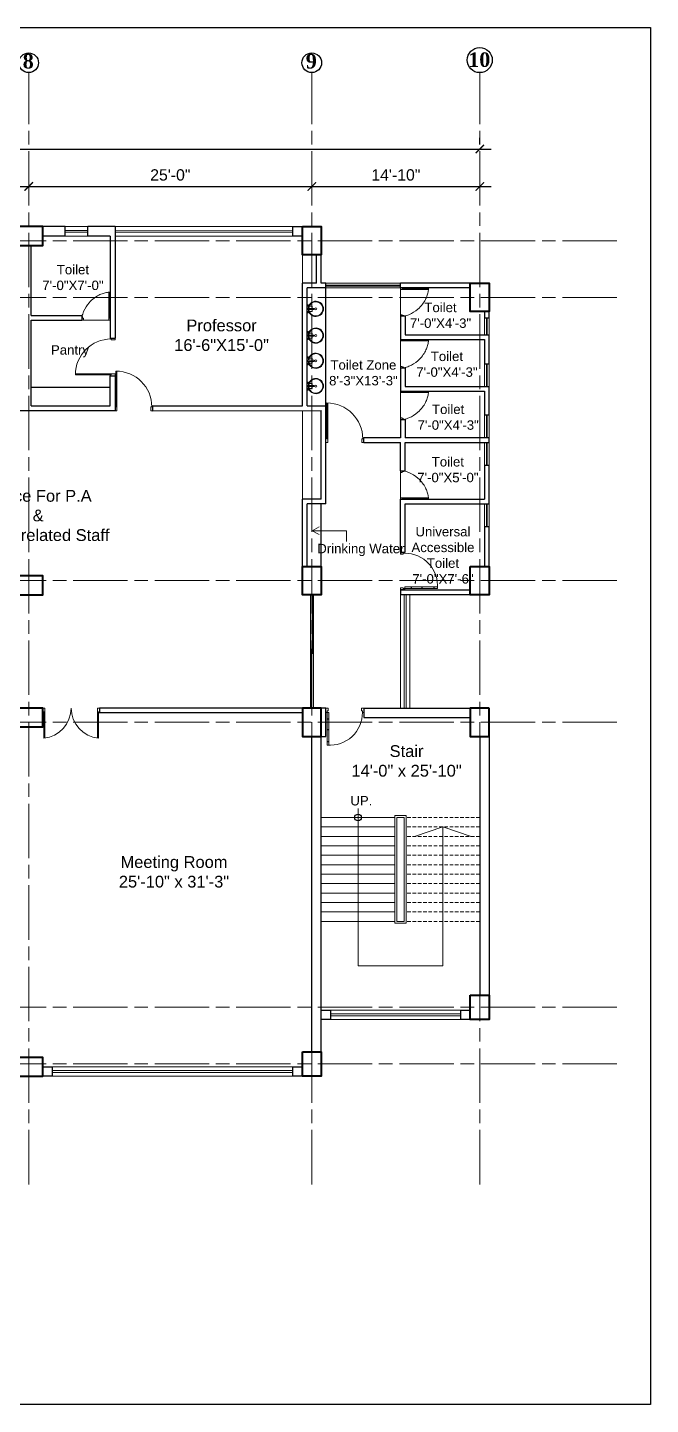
# Model space of a CAD drawing. Header units: inches. Extents: x -12 to 20935469, y -1604 to 24729220.
# Drawn here: x 20841921 to 20842581, y 24716552 to 24718011 of the extents above; entities that cross this region are included whole.
import ezdxf

# ---------------------------------------------------------------- set-up
doc = ezdxf.new("R2010")
doc.units = ezdxf.units.IN
doc.header["$LTSCALE"] = 0.03
doc.header["$MEASUREMENT"] = 0
doc.header["$PDMODE"] = 32
doc.header["$PDSIZE"] = 15
doc.linetypes.add('ACAD_ISO08W100', pattern=[36, 24, -3, 6, -3])
doc.linetypes.add('DASHED2', pattern=[0.375, 0.25, -0.125])
for name, color, linetype, lineweight in [('column', 1, 'Continuous', 40), ('Dim Line', 252, 'Continuous', 13), ('Door', 7, 'Continuous', 18), ('Gas', 21, 'Continuous', 5), ('Glass Line', 252, 'Continuous', 9), ('Grid Line', 252, 'Continuous', 18), ('Hatch', 253, 'Continuous', 15), ('Main Wall', 7, 'Continuous', 30), ('RAIL', 23, 'Continuous', 13), ('STAIR', 46, 'Continuous', 15), ('TOILET FIXTURE', 142, 'Continuous', 5), ('wind.', 150, 'Continuous', 20)]:
    doc.layers.add(name, color=color, linetype=linetype, lineweight=lineweight)
doc.layers.add('FUR', color=251, linetype='Continuous')
doc.layers.add('TEXT', color=7, linetype='Continuous')
doc.styles.add('2', font='swisscl.ttf')
doc.styles.add('RomanS', font='arial.ttf', dxfattribs={"height": 12})
doc.styles.get("Standard").update_dxf_attribs({"font": 'timesbd.ttf'})
doc.dimstyles.new('Aec_Arch_I', dxfattribs={"dimscale": 96, "dimtxt": 12, "dimasz": 0.09375, "dimexe": 0.125, "dimexo": 0.125, "dimgap": 0.0625, "dimtad": 1, "dimdec": 0, "dimzin": 3, "dimdsep": 46, "dimlunit": 4, "dimtxsty": 'RomanS', "dimblk1": 'ARCHTICK', "dimblk2": 'ARCHTICK', "dimsah": 1, "dimcen": 0.09375, "dimdle": 0.125, "dimadec": 0, "dimazin": 0, "dimtfac": 0.75, "dimtdec": 0, "dimtmove": 2, "dimatfit": 3, "dimldrblk": 'ARCHTICK', "dimfxl": 1, "dimfrac": 1, "dimtolj": 1, "dimtzin": 0, "dimarcsym": 0})

# ---------------------------------------------------------------- blocks, each defined once
blk = doc.blocks.new('_ArchTick')
at = {"color": 0, "linetype": 'ByBlock', "lineweight": 35, "const_width": 0.15}
blk.add_lwpolyline([(-0.5, -0.5), (0.5, 0.5)], dxfattribs=at)
blk = doc.blocks.new('*D23')
at = {"layer": 'Defpoints', "color": 0, "transparency": 16777216}
for p in [(20832166.8, 24724578.2), (20832473.8, 24724578.2), (20832473.8, 24724578.2)]:
    blk.add_point(p, dxfattribs=at)
at = {"layer": 'Dim Line', "color": 0, "lineweight": -2, "transparency": 16777216}
for p, q in [((20832154.8, 24724578.2), (20832485.8, 24724578.2)), ((20832166.8, 24724566.2), (20832166.8, 24724566.2)), ((20832473.8, 24724566.2), (20832473.8, 24724566.2))]:
    blk.add_line(p, q, dxfattribs=at)
at = {"layer": 'Dim Line', "color": 0, "lineweight": -2, "transparency": 16777216, "xscale": 9, "yscale": 9, "zscale": 9, "rotation": 180}
blk.add_blockref('_ArchTick', (20832166.8, 24724578.2), dxfattribs=at)
at = {"layer": 'Dim Line', "color": 0, "lineweight": -2, "transparency": 16777216, "xscale": 9, "yscale": 9, "zscale": 9}
blk.add_blockref('_ArchTick', (20832473.8, 24724578.2), dxfattribs=at)
at = {"layer": 'Dim Line', "color": 0, "transparency": 16777216, "insert": (20832320.3, 24724590.3), "char_height": 12, "attachment_point": 5, "style": 'RomanS'}
blk.add_mtext('\\A1;25\'-7"', dxfattribs=at)
blk = doc.blocks.new('*D10')
at = {"layer": 'Defpoints', "color": 0, "transparency": 16777216}
for p in [(20832473.8, 24724578.2), (20832773.8, 24724578.2), (20832773.8, 24724578.2)]:
    blk.add_point(p, dxfattribs=at)
at = {"layer": 'Dim Line', "color": 0, "lineweight": -2, "transparency": 16777216}
blk.add_line((20832461.8, 24724578.2), (20832785.8, 24724578.2), dxfattribs=at)
at = {"layer": 'Dim Line', "color": 0, "lineweight": -2, "transparency": 16777216, "xscale": 9, "yscale": 9, "zscale": 9, "rotation": 180}
blk.add_blockref('_ArchTick', (20832473.8, 24724578.2), dxfattribs=at)
at = {"layer": 'Dim Line', "color": 0, "lineweight": -2, "transparency": 16777216, "xscale": 9, "yscale": 9, "zscale": 9}
blk.add_blockref('_ArchTick', (20832773.8, 24724578.2), dxfattribs=at)
at = {"layer": 'Dim Line', "color": 0, "transparency": 16777216, "insert": (20832623.8, 24724590.3), "char_height": 12, "attachment_point": 5, "style": 'RomanS'}
blk.add_mtext('\\A1;25\'-0"', dxfattribs=at)
blk = doc.blocks.new('*D11')
at = {"layer": 'Defpoints', "color": 0, "transparency": 16777216}
for p in [(20832773.8, 24724578.2), (20832951.8, 24724578.2), (20832951.8, 24724578.2)]:
    blk.add_point(p, dxfattribs=at)
at = {"layer": 'Dim Line', "color": 0, "lineweight": -2, "transparency": 16777216}
for p, q in [((20832761.8, 24724578.2), (20832963.8, 24724578.2)), ((20832951.8, 24724566.2), (20832951.8, 24724566.2))]:
    blk.add_line(p, q, dxfattribs=at)
at = {"layer": 'Dim Line', "color": 0, "lineweight": -2, "transparency": 16777216, "xscale": 9, "yscale": 9, "zscale": 9, "rotation": 180}
blk.add_blockref('_ArchTick', (20832773.8, 24724578.2), dxfattribs=at)
at = {"layer": 'Dim Line', "color": 0, "lineweight": -2, "transparency": 16777216, "xscale": 9, "yscale": 9, "zscale": 9}
blk.add_blockref('_ArchTick', (20832951.8, 24724578.2), dxfattribs=at)
at = {"layer": 'Dim Line', "color": 0, "transparency": 16777216, "insert": (20832862.8, 24724590.3), "char_height": 12, "attachment_point": 5, "style": 'RomanS'}
blk.add_mtext('\\A1;14\'-10"', dxfattribs=at)
blk = doc.blocks.new('*D13')
at = {"layer": 'Defpoints', "color": 0, "transparency": 16777216}
for p in [(20830948.3, 24724610.7), (20832951.8, 24724617.8), (20832951.8, 24724610.7)]:
    blk.add_point(p, dxfattribs=at)
at = {"layer": 'Dim Line', "color": 0, "lineweight": -2, "transparency": 16777216}
for p, q in [((20830948.3, 24724622.7), (20830948.3, 24724629.8)), ((20832951.8, 24724622.7), (20832951.8, 24724629.8)), ((20830936.3, 24724617.8), (20832963.8, 24724617.8))]:
    blk.add_line(p, q, dxfattribs=at)
at = {"layer": 'Dim Line', "color": 0, "lineweight": -2, "transparency": 16777216, "xscale": 9, "yscale": 9, "zscale": 9, "rotation": 180}
blk.add_blockref('_ArchTick', (20830948.3, 24724617.8), dxfattribs=at)
at = {"layer": 'Dim Line', "color": 0, "lineweight": -2, "transparency": 16777216, "xscale": 9, "yscale": 9, "zscale": 9}
blk.add_blockref('_ArchTick', (20832951.8, 24724617.8), dxfattribs=at)
at = {"layer": 'Dim Line', "color": 0, "transparency": 16777216, "insert": (20831950, 24724629.9), "char_height": 12, "attachment_point": 5, "style": 'RomanS'}
blk.add_mtext('\\A1;166\'-11"', dxfattribs=at)
blk = doc.blocks.new('Door_45')
at = {"layer": 'Door'}
for p, q in [((1.5, 5), (1.5, 44)), ((1.5, 40), (2.2, 40)), ((2.2, 40), (2.2, 39.5)), ((2.2, 39.5), (2.7, 39.5)), ((2.7, 39.5), (2.7, 40)), ((2.7, 40), (3.5, 40)), ((3.5, 44), (3.5, 5)), ((1.5, 25.8), (2.2, 25.8)), ((2.2, 25.8), (2.2, 25.3)), ((2.2, 25.3), (2.7, 25.3)), ((2.7, 25.8), (3.5, 25.8)), ((2.7, 25.3), (2.7, 25.8)), ((0, 0), (0, 5)), ((0, 5), (1.5, 5)), ((1.5, 12.6), (2.2, 12.6)), ((3.5, 5), (1.5, 5)), ((1.5, 5), (1.5, 3)), ((1.5, 3), (2.5, 3)), ((2.2, 12.6), (2.2, 13.1)), ((2.2, 13.1), (2.7, 13.1)), ((2.5, 3), (2.5, 0)), ((2.7, 13.1), (2.7, 12.6)), ((2.7, 12.6), (3.5, 12.6)), ((42.5, 3), (42.5, 0)), ((43.5, 3), (42.5, 3)), ((45, 5), (43.5, 5)), ((43.5, 5), (43.5, 3)), ((45, 0), (45, 5)), ((2.5, 0), (0, 0)), ((42.5, 0), (45, 0))]:
    blk.add_line(p, q, dxfattribs=at)
blk.add_arc((4.7, 5.3), 38.8, 359.6233, 94.6685, dxfattribs=at)
blk = doc.blocks.new('sssss-flat-876')
at = {"layer": 'Door', "linetype": 'Continuous', "ltscale": 3}
blk.add_line((3666.5, 84027.2), (3666.5, 84055.7), dxfattribs=at)
at = {"layer": 'Door', "linetype": 'Continuous', "ltscale": 3, "extrusion": (-7.21527e-09, -3.35624e-18, 1), "elevation": 0}
for points in [[(3666.5, 84057.2), (3666.5, 84055.7), (3668.4, 84055.7), (3668.4, 84056.5), (3670.2, 84056.5), (3670.2, 84057.2)], [(3668.4, 84055.7), (3696.2, 84055.7), (3696.2, 84056.5), (3668.4, 84056.5)]]:
    blk.add_lwpolyline(points, close=True, dxfattribs=at)
at = {"layer": 'Door', "linetype": 'Continuous', "ltscale": 3, "flags": 128}
blk.add_lwpolyline([(3670.2, 84027.2, 0.04096), (3675.5, 84028.9, 0.082496), (3684.9, 84034.8, 0.052187), (3689.7, 84040, 0.043988), (3692.9, 84045, 0.036571), (3694.8, 84049.6, 0.034751), (3695.9, 84054.2, 0.011435), (3696.2, 84055.7)], format="xyb", dxfattribs=at)
at = {"layer": 'Door', "linetype": 'Continuous', "ltscale": 3}
blk.add_lwpolyline([(3666.5, 84027.2), (3666.5, 84028.7), (3668.4, 84028.7), (3668.4, 84027.9), (3670.2, 84027.9), (3670.2, 84027.2)], close=True, dxfattribs=at)
blk = doc.blocks.new('$D40')
at = {"layer": 'Door'}
for p, q in [((1, 4), (1, 42)), ((2, 0), (2, 42)), ((1, 5), (0, 5)), ((2, 0), (0, 0)), ((2, 4), (1, 4)), ((39, 4), (38, 4)), ((38, 4), (38, 0)), ((40, 0), (38, 0)), ((40, 5), (39, 5)), ((39, 5), (39, 4))]:
    blk.add_line(p, q, dxfattribs=at)
blk.add_arc((1, 4), 38, 0, 90, dxfattribs=at)
blk = doc.blocks.new('A$C36295410')
at = {"layer": 'Door'}
for p, q in [((1, 4), (1, 32)), ((2, 0), (2, 32)), ((58, 0), (58, 32)), ((59, 4), (59, 32)), ((1, 5), (0, 5)), ((2, 4), (1, 4)), ((58, 4), (59, 4)), ((59, 5), (60, 5)), ((2, 0), (0, 0)), ((58, 0), (60, 0))]:
    blk.add_line(p, q, dxfattribs=at)
for centre, start, end in [((-2.5, -0.3), 0.5906, 83.7783), ((62.5, -0.3), 96.2217, 179.4094)]:
    blk.add_arc(centre, 32.5, start, end, dxfattribs=at)
blk = doc.blocks.new('7-flat-72')
at = {"layer": 'Glass Line', "color": 8, "ltscale": 20}
for p, q in [((-64478.7, 376960.5), (-64480.3, 376960.5)), ((-64480.3, 376959.5), (-64480.3, 376960.5)), ((-64480.3, 376959.5), (-64480.3, 376960.5)), ((-64478.7, 376959.5), (-64480.3, 376959.5)), ((-64480.3, 376959.1), (-64480.3, 376959.4)), ((-64478.7, 376959.4), (-64480.3, 376959.4)), ((-64478.7, 376959.1), (-64480.3, 376959.1)), ((-64480.2, 376959.4), (-64480.2, 376959.5)), ((-64480.1, 376959.5), (-64480.1, 376960.5)), ((-64479.9, 376959.5), (-64479.9, 376960.5)), ((-64479.5, 376959.5), (-64479.5, 376960.5)), ((-64479.1, 376959.5), (-64479.1, 376960.5)), ((-64478.9, 376959.5), (-64478.9, 376960.5)), ((-64478.9, 376959.4), (-64478.9, 376959.5)), ((-64478.8, 376959.5), (-64478.8, 376960.5)), ((-64478.7, 376959.5), (-64478.7, 376960.5)), ((-64478.7, 376959.1), (-64478.7, 376959.4)), ((-64475.1, 376959.4), (-64476.9, 376959.4)), ((-64476.9, 376959.1), (-64476.9, 376959.4)), ((-64475.1, 376959.1), (-64476.9, 376959.1)), ((-64476.6, 376959.4), (-64476.6, 376966.6)), ((-64475.5, 376966.6), (-64476.6, 376966.6)), ((-64475.5, 376959.4), (-64475.5, 376966.6)), ((-64475.1, 376959.1), (-64475.1, 376959.4)), ((-64473.3, 376960.5), (-64471.7, 376960.5)), ((-64473.3, 376959.5), (-64473.3, 376960.5)), ((-64473.3, 376959.5), (-64473.3, 376960.5)), ((-64473.3, 376959.5), (-64471.7, 376959.5)), ((-64473.3, 376959.1), (-64473.3, 376959.4)), ((-64473.3, 376959.4), (-64471.7, 376959.4)), ((-64473.3, 376959.1), (-64471.7, 376959.1)), ((-64473.1, 376959.5), (-64473.1, 376960.5)), ((-64473.1, 376959.4), (-64473.1, 376959.5)), ((-64472.9, 376959.5), (-64472.9, 376960.5)), ((-64472.5, 376959.5), (-64472.5, 376960.5)), ((-64472.1, 376959.5), (-64472.1, 376960.5)), ((-64471.9, 376959.5), (-64471.9, 376960.5)), ((-64471.9, 376959.4), (-64471.9, 376959.5)), ((-64471.8, 376959.5), (-64471.8, 376960.5)), ((-64471.7, 376959.5), (-64471.7, 376960.5)), ((-64471.7, 376959.1), (-64471.7, 376959.4))]:
    blk.add_line(p, q, dxfattribs=at)
blk.add_circle((-64476, 376968.4, 0), 1.08, dxfattribs=at)
for radius, start, end in [(8.1, 273.8334, 266.1883), (7.55, 274.115, 265.9068)]:
    blk.add_arc((-64476, 376968.4, 0), radius, start, end, dxfattribs=at)
blk = doc.blocks.new('SFSFSFS-flat-72')
at = {"layer": 'TOILET FIXTURE', "ltscale": 0.2}
blk.add_lwpolyline([(-3918.5, -3608.1), (-3918.5, -3602.7), (-3923.9, -3602.7), (-3923.9, -3608.1)], close=True, dxfattribs=at)
at = {"layer": 'TOILET FIXTURE', "ltscale": 20}
blk.add_blockref('7-flat-72', (60554.8, -380567.2), dxfattribs=at)
blk = doc.blocks.new('fff')
at = {"layer": 'Grid Line', "color": 252, "linetype": 'ACAD_ISO08W100', "lineweight": 9, "ltscale": 80, "true_color": 0x939598}
for p, q in [((20832473.8, 24723521.1), (20832473.8, 24724698.8)), ((20832773.8, 24723521.1), (20832773.8, 24724698.8)), ((20832951.8, 24723521.1), (20832951.8, 24724698.8)), ((20833096.9, 24724520.6), (20830726.1, 24724520.6)), ((20833096.9, 24724460.6), (20830726.1, 24724460.6)), ((20833096.9, 24724160.7), (20830726.1, 24724160.7)), ((20833096.9, 24724010.7), (20830726.1, 24724010.7)), ((20833096.9, 24723708.7), (20830726.1, 24723708.7)), ((20833096.9, 24723648.8), (20830726.1, 24723648.8))]:
    blk.add_line(p, q, dxfattribs=at)
at = {"layer": 'Dim Line'}
for base, p1, p2, picture, middle in [((20832951.7523, 24724617.8128), (20830948.3088, 24724610.7482), (20832951.7523, 24724610.7482), '*D13', (20831950.0306, 24724629.9397)), ((20832473.8, 24724578.2), (20832166.8, 24724578.2), (20832473.8, 24724578.2), '*D23', (20832320.3, 24724590.3)), ((20832773.8, 24724578.2), (20832473.8, 24724578.2), (20832773.8, 24724578.2), '*D10', (20832623.8, 24724590.3)), ((20832951.8, 24724578.2), (20832773.8, 24724578.2), (20832951.8, 24724578.2), '*D11', (20832862.8, 24724590.3))]:
    dim = blk.add_linear_dim(base=base, p1=p1, p2=p2, dimstyle='Aec_Arch_I', dxfattribs=at)
    dim.commit()
    dim.dimension.update_dxf_attribs({"geometry": picture, "text_midpoint": middle})

msp = doc.modelspace()

# ---------------------------------------------------------------- linework, layer by layer
for p, q in [((20842237.6, 24717609.8), (20842237.6, 24717734.7)), ((20842410.6, 24717739.7), (20842410.6, 24717739.7)), ((20841925.1, 24717629.7), (20842009.1, 24717629.7)), ((20842232.6, 24717439.8), (20842232.6, 24717505.9)), ((20842321.6, 24717415), (20842316.6, 24717415))]:
    msp.add_line(p, q)
msp.add_circle((20842271.6, 24717173.8), 3.61)
at = {"layer": 'column', "lineweight": 40, "ltscale": 20}
for points in [[(20841907.6, 24717799.7), (20841907.6, 24717779.7), (20841937.6, 24717779.7), (20841937.6, 24717799.7)], [(20842212.6, 24717799.7), (20842232.6, 24717799.7), (20842232.6, 24717769.7), (20842212.6, 24717769.7)], [(20842390.6, 24717739.7), (20842410.6, 24717739.7), (20842410.6, 24717709.7), (20842390.6, 24717709.7)], [(20842212.6, 24717439.8), (20842232.6, 24717439.8), (20842232.6, 24717409.8), (20842212.6, 24717409.8)], [(20842390.6, 24717439.8), (20842410.6, 24717439.8), (20842410.6, 24717409.8), (20842390.6, 24717409.8)], [(20841907.6, 24717429.8), (20841907.6, 24717409.8), (20841937.6, 24717409.8), (20841937.6, 24717429.8)], [(20841907.6, 24717289.7), (20841907.6, 24717269.7), (20841937.6, 24717269.7), (20841937.6, 24717289.7)], [(20842232.6, 24717289.7), (20842212.6, 24717289.7), (20842212.6, 24717259.7), (20842232.6, 24717259.7)], [(20842410.6, 24717289.7), (20842390.6, 24717289.7), (20842390.6, 24717259.7), (20842410.6, 24717259.7)], [(20842390.6, 24716985.7), (20842410.6, 24716985.7), (20842410.6, 24716959.7), (20842390.6, 24716959.7)], [(20842212.6, 24716925.7), (20842232.6, 24716925.7), (20842232.6, 24716899.7), (20842212.6, 24716899.7)], [(20841907.6, 24716919.7), (20841907.6, 24716899.7), (20841937.6, 24716899.7), (20841937.6, 24716919.7)]]:
    msp.add_lwpolyline(points, close=True, dxfattribs=at)
at = {"layer": 'Defpoints'}
msp.add_lwpolyline([(20840142.6, 24718010.6), (20842581.5, 24718010.6), (20842581.5, 24716552.1), (20840142.6, 24716552.1)], close=True, dxfattribs=at)
at = {"layer": 'Gas', "color": 0, "lineweight": 5}
for points in [[(20842310.6, 24717175.8), (20842322.6, 24717175.8), (20842322.6, 24717061.8), (20842310.6, 24717061.8)], [(20842312.6, 24717173.8), (20842320.6, 24717173.8), (20842320.6, 24717063.8), (20842312.6, 24717063.8)]]:
    msp.add_lwpolyline(points, close=True, dxfattribs=at)
at = {"layer": 'Hatch'}
msp.add_line((20842212.6, 24717739.7), (20842212.6, 24717769.7), dxfattribs=at)
at = {"layer": 'Hatch', "lineweight": 5}
msp.add_line((20842212.6, 24717510.9), (20842212.6, 24717604.8), dxfattribs=at)
at = {"layer": 'Main Wall', "lineweight": 30}
for p, q in [((20841961.4, 24717799.7), (20841937.6, 24717799.7)), ((20841961.4, 24717789.7), (20841961.4, 24717799.7)), ((20842014.1, 24717799.7), (20841985.4, 24717799.7)), ((20841985.4, 24717789.7), (20841985.4, 24717799.7)), ((20842014.1, 24717799.7), (20842014.1, 24717681.7)), ((20842202.6, 24717799.7), (20842212.6, 24717799.7)), ((20842202.6, 24717789.7), (20842202.6, 24717799.7)), ((20841961.4, 24717789.7), (20841937.6, 24717789.7)), ((20842009.1, 24717789.7), (20841985.4, 24717789.7)), ((20842009.1, 24717789.7), (20842009.1, 24717681.7)), ((20842212.6, 24717789.7), (20842202.6, 24717789.7)), ((20841925.1, 24717705.7), (20841925.1, 24717779.7)), ((20842227.6, 24717739.7), (20842227.6, 24717769.7)), ((20842232.6, 24717739.7), (20842232.6, 24717769.7)), ((20842212.6, 24717609.8), (20842212.6, 24717739.7)), ((20842227.6, 24717739.7), (20842212.6, 24717739.7)), ((20842217.6, 24717609.8), (20842217.6, 24717734.7)), ((20842237.6, 24717734.7), (20842217.6, 24717734.7)), ((20842237.6, 24717739.7), (20842232.6, 24717739.7)), ((20842237.6, 24717734.7), (20842237.6, 24717739.7)), ((20842390.6, 24717739.7), (20842316.6, 24717739.7)), ((20842316.6, 24717734.7), (20842316.6, 24717739.7)), ((20842390.6, 24717734.7), (20842316.6, 24717734.7)), ((20841925.1, 24717705.7), (20841979.1, 24717705.7)), ((20841925.1, 24717700.7), (20841979.1, 24717700.7)), ((20841925.1, 24717609.7), (20841925.1, 24717700.7)), ((20841979.1, 24717705.7), (20841979.1, 24717700.7)), ((20842321.6, 24717704.7), (20842316.6, 24717704.7)), ((20842321.6, 24717704.7), (20842321.6, 24717685.1)), ((20842410.6, 24717703.1), (20842410.6, 24717709.7)), ((20842321.6, 24717685.1), (20842410.6, 24717685.1)), ((20842410.6, 24717654.5), (20842410.6, 24717685.1)), ((20842009.1, 24717681.7), (20842014.1, 24717681.7)), ((20842316.6, 24717680.1), (20842405.6, 24717680.1)), ((20842009.1, 24717609.7), (20842009.1, 24717641.7)), ((20842009.1, 24717641.7), (20842014.1, 24717641.7)), ((20842014.1, 24717641.7), (20842014.1, 24717604.7)), ((20842316.6, 24717650.1), (20842321.6, 24717650.1)), ((20842321.6, 24717650.1), (20842321.6, 24717630.5)), ((20842316.6, 24717625.5), (20842405.6, 24717625.5)), ((20842321.6, 24717630.5), (20842410.6, 24717630.5)), ((20842405.6, 24717625.5), (20842405.6, 24717599.9)), ((20842410.6, 24717599.9), (20842410.6, 24717630.5)), ((20841925.1, 24717609.7), (20842009.1, 24717609.7)), ((20842054.1, 24717609.7), (20842212.6, 24717609.8)), ((20842054.1, 24717604.7), (20842054.1, 24717609.7)), ((20842217.6, 24717609.8), (20842237.6, 24717609.8)), ((20842237.6, 24717575.9), (20842237.6, 24717609.8)), ((20842014.1, 24717604.7), (20841831.1, 24717604.7)), ((20842054.1, 24717604.7), (20842232.6, 24717604.8)), ((20842232.6, 24717510.9), (20842232.6, 24717604.8)), ((20842316.6, 24717595.5), (20842321.6, 24717595.5)), ((20842410.6, 24717599.9), (20842405.6, 24717599.9)), ((20842237.6, 24717505.9), (20842237.6, 24717575.9)), ((20842277.6, 24717570.9), (20842277.6, 24717575.9)), ((20842277.6, 24717570.9), (20842316.6, 24717570.9)), ((20842316.6, 24717540.9), (20842316.6, 24717570.9)), ((20842410.6, 24717575.9), (20842321.6, 24717575.9)), ((20842321.6, 24717570.9), (20842410.6, 24717570.9)), ((20842321.6, 24717540.9), (20842321.6, 24717570.9)), ((20842410.6, 24717570.9), (20842410.6, 24717575.9)), ((20842316.6, 24717540.9), (20842321.6, 24717540.9)), ((20842405.6, 24717546.9), (20842410.6, 24717546.9)), ((20842405.6, 24717546.9), (20842405.6, 24717510.9)), ((20842410.6, 24717505.9), (20842410.6, 24717546.9)), ((20842212.6, 24717439.8), (20842212.6, 24717510.9)), ((20842232.6, 24717510.9), (20842212.6, 24717510.9)), ((20842316.6, 24717455), (20842316.6, 24717510.9)), ((20842316.6, 24717510.9), (20842405.6, 24717510.9)), ((20842217.6, 24717439.8), (20842217.6, 24717505.9)), ((20842237.6, 24717505.9), (20842217.6, 24717505.9)), ((20842321.6, 24717455), (20842321.6, 24717505.9)), ((20842321.6, 24717505.9), (20842410.6, 24717505.9)), ((20842405.6, 24717481.9), (20842405.6, 24717439.8)), ((20842405.6, 24717481.9), (20842410.6, 24717481.9)), ((20842410.6, 24717439.8), (20842410.6, 24717481.9)), ((20842316.6, 24717455), (20842321.6, 24717455)), ((20842316.6, 24717415), (20842390.6, 24717415)), ((20842316.6, 24717415), (20842316.6, 24717410)), ((20842316.6, 24717410), (20842390.6, 24717410)), ((20842212.6, 24717289.7), (20841997.6, 24717289.7)), ((20841997.6, 24717289.7), (20841997.6, 24717284.7)), ((20842212.6, 24717289.7), (20842212.6, 24717284.7)), ((20842222.6, 24717289.7), (20842232.6, 24717289.7)), ((20842237.6, 24717289.7), (20842232.6, 24717289.7)), ((20842237.6, 24717259.7), (20842237.6, 24717289.7)), ((20842277.6, 24717289.7), (20842390.6, 24717289.7)), ((20842277.6, 24717289.7), (20842277.6, 24717279.7)), ((20842212.6, 24717284.7), (20841997.6, 24717284.7)), ((20842277.6, 24717279.7), (20842390.6, 24717279.7)), ((20842222.6, 24716925.7), (20842222.6, 24717259.7)), ((20842232.6, 24716925.7), (20842232.6, 24717259.7)), ((20842232.6, 24717259.7), (20842237.6, 24717259.7)), ((20842400.6, 24717259.7), (20842400.6, 24716985.7)), ((20842410.6, 24717259.7), (20842410.6, 24716985.7)), ((20842242.6, 24716969.8), (20842242.6, 24716959.8))]:
    msp.add_line(p, q, dxfattribs=at)
for points in [[(20842316.6, 24717704.7), (20842316.6, 24717680.1)], [(20842405.6, 24717709.7), (20842405.6, 24717703.1)], [(20842405.6, 24717703.1), (20842410.6, 24717703.1)], [(20842405.6, 24717680.1), (20842405.6, 24717654.5)], [(20842405.6, 24717654.5), (20842410.6, 24717654.5)], [(20842316.6, 24717650.1), (20842316.6, 24717625.5)], [(20842316.6, 24717595.5), (20842316.6, 24717575.9)], [(20842321.6, 24717595.5), (20842321.6, 24717575.9)], [(20842316.6, 24717575.9), (20842277.6, 24717575.9)], [(20842242.6, 24716959.8), (20842232.6, 24716959.8), (20842232.6, 24716969.8), (20842242.6, 24716969.8)], [(20842390.6, 24716959.8), (20842380.6, 24716959.8), (20842380.6, 24716969.8), (20842390.6, 24716969.8)], [(20841937.6, 24716909.8), (20841947.6, 24716909.8), (20841947.6, 24716899.8), (20841937.6, 24716899.8)], [(20842212.6, 24716899.8), (20842202.6, 24716899.8), (20842202.6, 24716909.8), (20842212.6, 24716909.8)]]:
    msp.add_lwpolyline(points, dxfattribs=at)
at = {"layer": 'RAIL', "lineweight": 9}
for p, q in [((20842271.6, 24717183.5), (20842271.6, 24717016.8)), ((20842331.6, 24717153.8), (20842361.6, 24717163.8)), ((20842361.6, 24717016.8), (20842361.6, 24717163.8)), ((20842361.6, 24717163.8), (20842391.6, 24717153.8)), ((20842232.6, 24717153.8), (20842310.6, 24717153.8)), ((20842271.6, 24717016.8), (20842361.6, 24717016.8))]:
    msp.add_line(p, q, dxfattribs=at)
at = {"layer": 'STAIR', "color": 253, "lineweight": 5}
for p, q in [((20842223, 24717477.5), (20842230.3, 24717481.6)), ((20842223, 24717477.5), (20842259.3, 24717477.5)), ((20842223, 24717477.5), (20842230.3, 24717473.5)), ((20842259.3, 24717477.5), (20842259.3, 24717466.3))]:
    msp.add_line(p, q, dxfattribs=at)
at = {"layer": 'STAIR', "color": 32, "lineweight": 5}
for p, q in [((20842310.6, 24717173.8), (20842232.6, 24717173.8)), ((20842310.6, 24717163.8), (20842232.6, 24717163.8)), ((20842292.6, 24717153.8), (20842232.6, 24717153.8)), ((20842310.6, 24717143.8), (20842232.6, 24717143.8)), ((20842310.6, 24717133.8), (20842232.6, 24717133.8)), ((20842310.6, 24717123.8), (20842232.6, 24717123.8)), ((20842310.6, 24717113.8), (20842232.6, 24717113.8)), ((20842310.6, 24717103.8), (20842232.6, 24717103.8)), ((20842310.6, 24717093.8), (20842232.6, 24717093.8)), ((20842310.6, 24717083.8), (20842232.6, 24717083.8)), ((20842310.6, 24717073.8), (20842232.6, 24717073.8)), ((20842310.6, 24717063.8), (20842232.6, 24717063.8))]:
    msp.add_line(p, q, dxfattribs=at)
at = {"layer": 'STAIR', "color": 32, "linetype": 'DASHED2', "lineweight": 5, "ltscale": 500}
for p, q in [((20842400.6, 24717173.8), (20842322.6, 24717173.8)), ((20842400.6, 24717163.8), (20842322.6, 24717163.8)), ((20842400.6, 24717153.8), (20842322.6, 24717153.8)), ((20842400.6, 24717143.8), (20842322.6, 24717143.8)), ((20842400.6, 24717133.8), (20842322.6, 24717133.8)), ((20842400.6, 24717123.8), (20842322.6, 24717123.8)), ((20842400.6, 24717113.8), (20842322.6, 24717113.8)), ((20842400.6, 24717103.8), (20842322.6, 24717103.8)), ((20842400.6, 24717093.8), (20842322.6, 24717093.8)), ((20842400.6, 24717083.8), (20842322.6, 24717083.8)), ((20842400.6, 24717073.8), (20842322.6, 24717073.8)), ((20842400.6, 24717063.8), (20842322.6, 24717063.8))]:
    msp.add_line(p, q, dxfattribs=at)
at = {"layer": 'TEXT'}
for centre, radius in [((20842400.6, 24717976.1), 13.3), ((20841922.6, 24717973.3), 10.4), ((20842222.6, 24717973.3), 10.4)]:
    msp.add_circle(centre, radius, dxfattribs=at)
at = {"layer": 'wind.', "lineweight": 5}
for p, q in [((20841961.4, 24717799.7), (20841985.4, 24717799.7)), ((20842014.1, 24717799.7), (20842202.6, 24717799.7)), ((20841961.4, 24717795.7), (20841985.4, 24717795.7)), ((20841961.4, 24717793.7), (20841985.4, 24717793.7)), ((20841961.4, 24717789.7), (20841985.4, 24717789.7)), ((20842014.1, 24717795.7), (20842202.6, 24717795.8)), ((20842014.1, 24717793.7), (20842202.6, 24717793.8)), ((20842014.1, 24717789.7), (20842202.6, 24717789.7)), ((20842316.6, 24717739.7), (20842237.6, 24717739.7)), ((20842316.6, 24717737.7), (20842237.6, 24717737.7)), ((20842316.6, 24717736.7), (20842237.6, 24717736.7)), ((20842316.6, 24717734.7), (20842237.6, 24717734.7)), ((20842405.6, 24717685.1), (20842405.6, 24717703.1)), ((20842407.6, 24717685.1), (20842407.6, 24717703.1)), ((20842408.6, 24717685.1), (20842408.6, 24717703.1)), ((20842410.6, 24717685.1), (20842410.6, 24717703.1)), ((20842405.6, 24717630.5), (20842405.6, 24717654.5)), ((20842407.6, 24717630.5), (20842407.6, 24717654.5)), ((20842408.6, 24717630.5), (20842408.6, 24717654.5)), ((20842410.6, 24717630.5), (20842410.6, 24717654.5)), ((20842405.6, 24717575.9), (20842405.6, 24717599.9)), ((20842407.6, 24717575.9), (20842407.6, 24717599.9)), ((20842408.6, 24717575.9), (20842408.6, 24717599.9)), ((20842410.6, 24717575.9), (20842410.6, 24717599.9)), ((20842405.6, 24717546.9), (20842405.6, 24717570.9)), ((20842407.6, 24717546.9), (20842407.6, 24717570.9)), ((20842408.6, 24717546.9), (20842408.6, 24717570.9)), ((20842410.6, 24717546.9), (20842410.6, 24717570.9)), ((20842405.6, 24717481.9), (20842405.6, 24717505.9)), ((20842407.6, 24717481.9), (20842407.6, 24717505.9)), ((20842408.6, 24717481.9), (20842408.6, 24717505.9)), ((20842410.6, 24717481.9), (20842410.6, 24717505.9)), ((20842316.6, 24717289.7), (20842316.6, 24717409.8)), ((20842320.6, 24717289.7), (20842320.6, 24717409.8)), ((20842322.6, 24717289.7), (20842322.6, 24717409.8)), ((20842326.6, 24717289.7), (20842326.6, 24717409.8)), ((20842380.6, 24716969.8), (20842242.6, 24716969.8)), ((20842380.6, 24716965.8), (20842242.6, 24716965.8)), ((20842380.6, 24716963.8), (20842242.6, 24716963.8)), ((20842380.6, 24716959.8), (20842242.6, 24716959.8)), ((20841947.6, 24716909.8), (20842202.6, 24716909.8)), ((20841947.6, 24716905.8), (20842202.6, 24716905.8)), ((20841947.6, 24716905.8), (20842202.6, 24716905.8)), ((20841947.6, 24716903.8), (20842202.6, 24716903.8)), ((20841947.6, 24716903.8), (20842202.6, 24716903.8)), ((20841947.6, 24716899.8), (20842202.6, 24716899.8))]:
    msp.add_line(p, q, dxfattribs=at)
at = {"layer": 'wind.'}
for p, q in [((20842221.4, 24717289.7), (20842221.4, 24717409.8)), ((20842224.4, 24717289.7), (20842224.4, 24717409.8))]:
    msp.add_line(p, q, dxfattribs=at)
for points in [[(20842224.1, 24717409.4), (20842224.1, 24717347.6), (20842223.1, 24717347.6), (20842223.1, 24717409.4)], [(20842222.8, 24717290.2), (20842222.8, 24717352), (20842221.8, 24717352), (20842221.8, 24717290.2)]]:
    msp.add_lwpolyline(points, close=True, dxfattribs=at)

# ---------------------------------------------------------------- block references
msp.add_blockref('fff', (9448.9, -6735.9))
at = {"layer": 'Door', "ltscale": 20}
for p in [(20838650.1, 24633677.5), (20838650.1, 24633622.9), (20838650.1, 24633568.3)]:
    msp.add_blockref('sssss-flat-876', p, dxfattribs=at)
at = {"layer": 'Door'}
msp.add_blockref('$D40', (20842237.6, 24717570.9), dxfattribs=at)
at = {"layer": 'Door', "ltscale": 20, "xscale": -1, "rotation": 180}
msp.add_blockref('sssss-flat-876', (20838650.1, 24801568.1), dxfattribs=at)
at = {"layer": 'Door', "color": 250, "ltscale": 20, "xscale": -0.8888888888759539, "yscale": 0.8888888888759539, "zscale": 0.8888888888759539}
for p, rotation in [((20842316.7, 24717415), 270), ((20842237.6, 24717289.6), 180)]:
    msp.add_blockref('Door_45', p, dxfattribs=dict(at, rotation=rotation))
at = {"layer": 'FUR', "xscale": -1, "rotation": 180}
msp.add_blockref('A$C36295410', (20841937.6, 24717289.7), dxfattribs=at)
at = {"layer": 'Main Wall', "xscale": -1, "rotation": 270}
msp.add_blockref('sssss-flat-876', (20757951.9, 24714034.2), dxfattribs=at)
at = {"layer": 'Main Wall', "rotation": 90.00000000000001}
msp.add_blockref('$D40', (20842014.1, 24717641.7), dxfattribs=at)
at = {"layer": 'Main Wall'}
msp.add_blockref('$D40', (20842014.1, 24717604.7), dxfattribs=at)
at = {"layer": 'TOILET FIXTURE', "ltscale": 20, "xscale": -1, "rotation": 270}
for p in [(20845825.7, 24721633.8), (20845825.7, 24721605.5), (20845825.7, 24721578.8), (20845825.7, 24721552)]:
    msp.add_blockref('SFSFSFS-flat-72', p, dxfattribs=at)

# ---------------------------------------------------------------- texts
at = {"layer": 'TEXT', "char_height": 15.44, "width": 227.458, "attachment_point": 8, "rotation": 0}
for s, insert in [('\\A1;8', (20841922.1, 24717967)), ('\\A1;9', (20842222.1, 24717967)), ('\\A1;10', (20842400.1, 24717968.6))]:
    msp.add_mtext(s, dxfattribs=dict(at, insert=insert))
at = {"layer": 'TEXT', "color": 30, "lineweight": 5, "ltscale": 20, "attachment_point": 2, "style": '2'}
for s, width, gutter_width, insert, char_height in [('{\\fArial|b0|i0|c0|p34;\\C0;Toilet \\P7\'-0"X7\'-0"}', 104.76, 0.5, (20841969.5, 24717759.2), 10), ('{\\fArial|b0|i0|c0|p34;\\C0;Toilet \\P7\'-0"X4\'-3"}', 104.76, 0.5, (20842359, 24717719.1), 10), ('\\pxqc;{\\fArial|b0|i0|c0|p34;\\C0; \\PProfessor\\P\\pq*;16\'-6"X15\'-0"}', 95.614, 0.5, (20842127, 24717722.1), 12.476), ('\\pxqc;{\\fArial|b0|i0|c0|p34;\\C0; \\PPantry}', 63.513, 0.5, (20841966.4, 24717690.8), 10), ('{\\fArial|b0|i0|c0|p34;\\C0;Toilet Zone\\P8\'-3"X13\'-3"}', 104.76, 0.5, (20842277.3, 24717658.2), 10), ('{\\fArial|b0|i0|c0|p34;\\C0;Toilet \\P7\'-0"X4\'-3"}', 104.76, 0.5, (20842365.8, 24717667.3), 10), ('{\\fArial|b0|i0|c0|p34;\\C0;Toilet \\P7\'-0"X4\'-3"}', 104.76, 0.5, (20842367.1, 24717611.2), 10), ('{\\fArial|b0|i0|c0|p34;\\C0;Toilet \\P7\'-0"X5\'-0"}', 104.76, 0.5, (20842366.8, 24717555.6), 10), ('\\pxqc;{\\fArial|b0|i0|c0|p34;\\C0; \\PSpace For P.A \\P& \\POthers related Staff}', 151.365, 0.5, (20841932.7, 24717541.6), 12.476), ('{\\fArial|b0|i0|c0|p34;\\C0;Universal Accessible Toilet\\P7\'-0"X7\'-6"}', 88.036, 0.35, (20842361.6, 24717481.6), 10), ('\\pxsm1;{\\fArial|b0|i0|c0|p34;\\C0;Drinking Water }', 88.563, 0.282, (20842274.6, 24717463.7), 10), ('\\pxsm1;{\\fArial|b0|i0|c0|p34;\\C0;Stair\\P14\'-0" x 25\'-10"  }', 148.588, 0.282, (20842323, 24717250.4), 12.476), ('{\\fArial|b0|i0|c0|p34;\\C0;UP.}', 104.76, 0.5, (20842275.1, 24717196.6), 10), ('\\pxqc;{\\fArial|b0|i0|c0|p34;\\C0;Meeting Room\\P25\'-10" x 31\'-3" }', 149.27, 0.5, (20842076.6, 24717132.9), 12.476)]:
    msp.add_mtext_dynamic_manual_height_columns(s, width=width, gutter_width=gutter_width, heights=[0], dxfattribs=dict(at, insert=insert, char_height=char_height))

doc.saveas('drawing.dxf')
